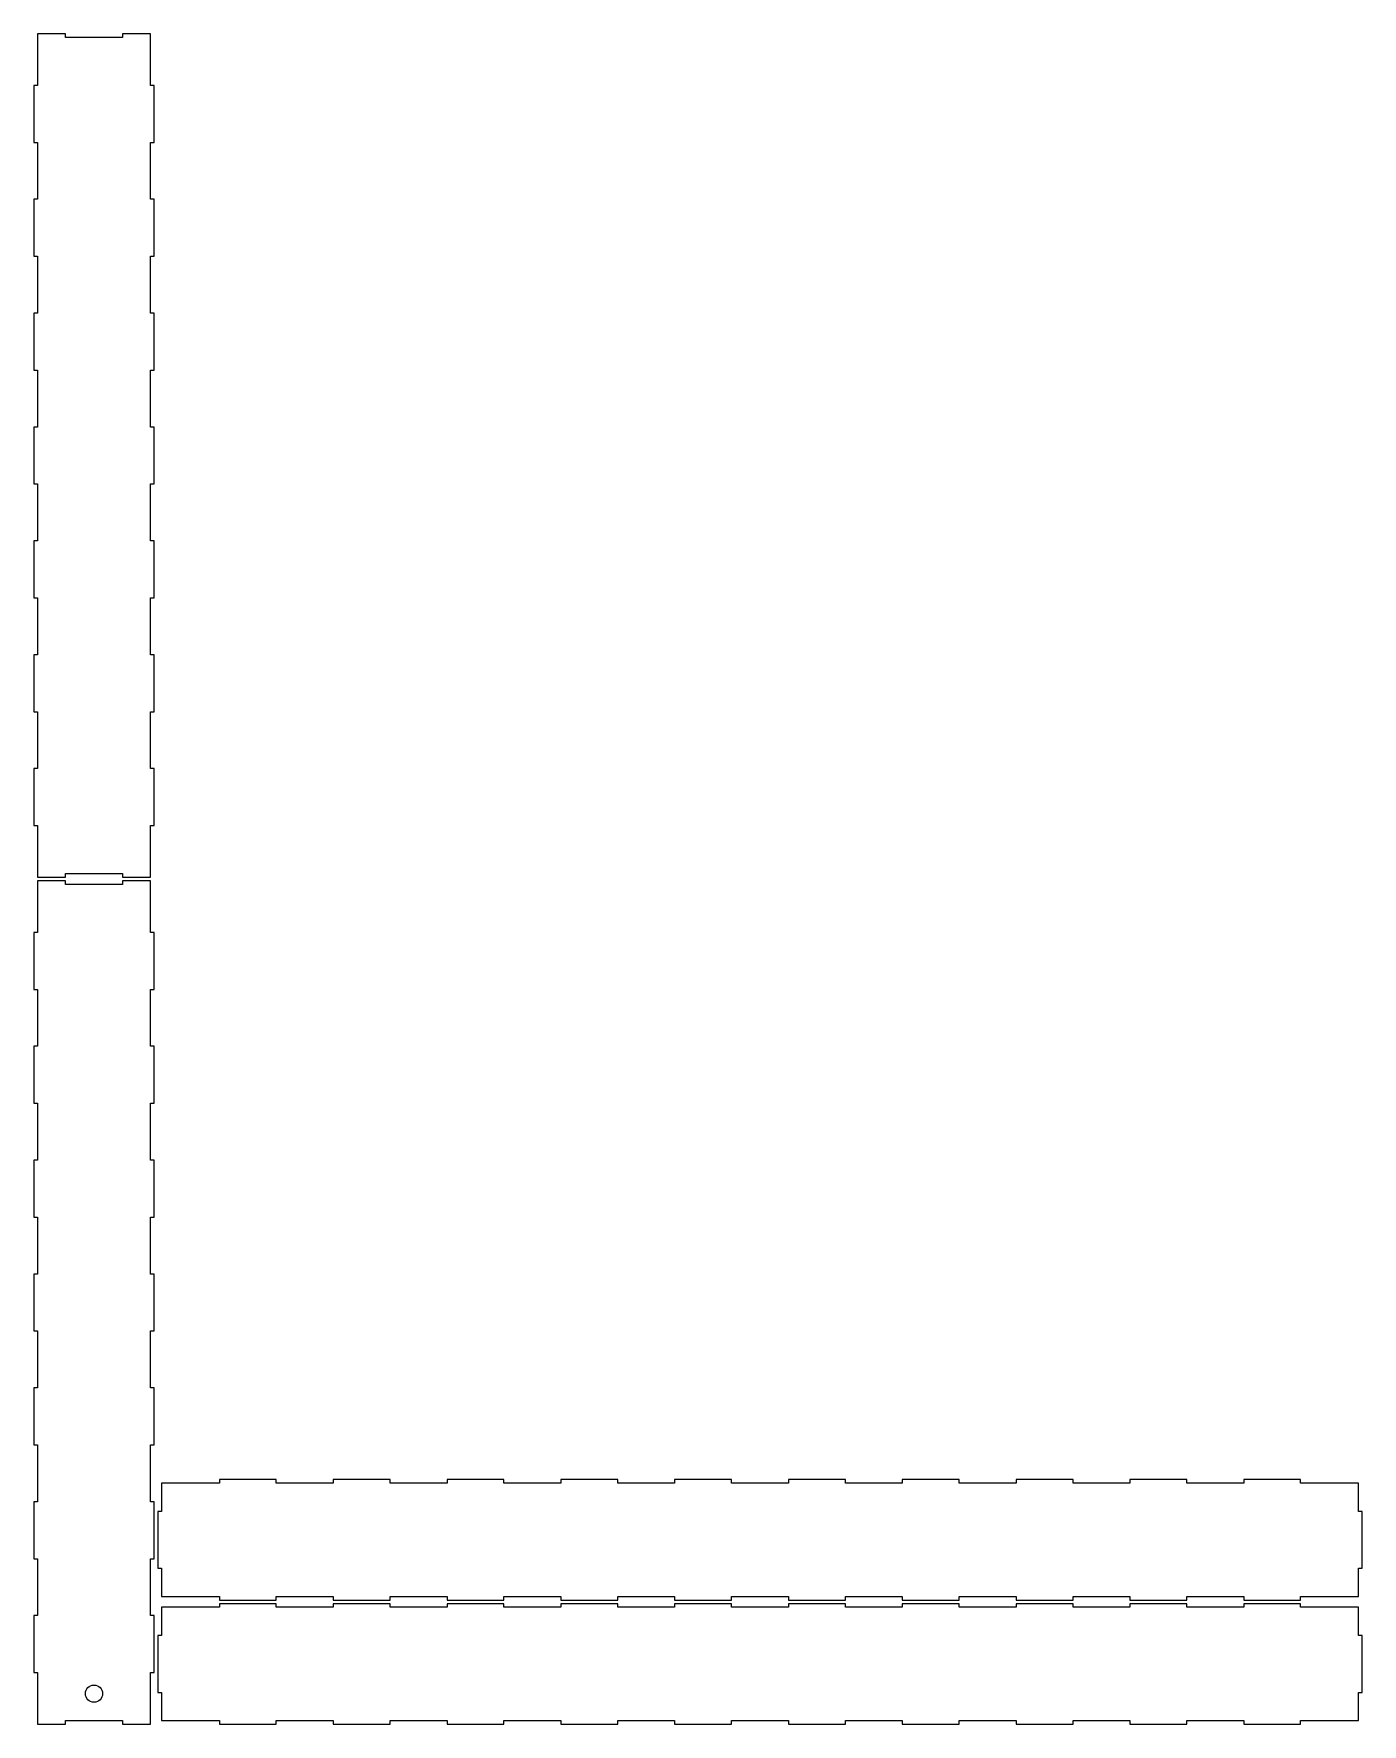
# Model space of a CAD drawing. Header units: millimetres. Extents: x 111 to 1585, y 106 to 1088.
# Drawn here: x 813 to 1585, y 106 to 1088 of the extents above; entities that cross this region are included whole.
import ezdxf

# ---------------------------------------------------------------- set-up
doc = ezdxf.new("R2010")
doc.units = ezdxf.units.MM
doc.header["$MEASUREMENT"] = 0
doc.layers.add('Cut', color=1, linetype='CONTINUOUS')
doc.layers.add('Hatch', color=5, linetype='CONTINUOUS')

msp = doc.modelspace()

# ---------------------------------------------------------------- linework, layer by layer
at = {"layer": 'Cut'}
for p, q in [((814.89, 1087.7), (814.89, 1057.69)), ((831.25, 1087.7), (814.89, 1087.7)), ((831.25, 1085.6), (831.25, 1087.7)), ((864.33, 1085.6), (831.25, 1085.6)), ((880.69, 1087.7), (864.33, 1087.7)), ((864.33, 1087.7), (864.33, 1085.6)), ((880.69, 1057.69), (880.69, 1087.7)), ((814.89, 1057.69), (812.79, 1057.69)), ((812.79, 1057.69), (812.79, 1024.62)), ((882.79, 1057.69), (880.69, 1057.69)), ((882.79, 1024.62), (882.79, 1057.69)), ((812.79, 1024.62), (814.89, 1024.62)), ((814.89, 1024.62), (814.89, 991.54)), ((880.69, 991.54), (880.69, 1024.62)), ((880.69, 1024.62), (882.79, 1024.62)), ((814.89, 991.54), (812.79, 991.54)), ((812.79, 991.54), (812.79, 958.47)), ((882.79, 991.54), (880.69, 991.54)), ((882.79, 958.47), (882.79, 991.54)), ((812.79, 958.47), (814.89, 958.47)), ((814.89, 958.47), (814.89, 925.39)), ((880.69, 925.39), (880.69, 958.47)), ((880.69, 958.47), (882.79, 958.47)), ((814.89, 925.39), (812.79, 925.39)), ((812.79, 925.39), (812.79, 892.32)), ((882.79, 925.39), (880.69, 925.39)), ((882.79, 892.32), (882.79, 925.39)), ((812.79, 892.32), (814.89, 892.32)), ((814.89, 892.32), (814.89, 859.24)), ((880.69, 859.24), (880.69, 892.32)), ((880.69, 892.32), (882.79, 892.32)), ((814.89, 859.24), (812.79, 859.24)), ((812.79, 859.24), (812.79, 826.17)), ((882.79, 859.24), (880.69, 859.24)), ((882.79, 826.17), (882.79, 859.24)), ((812.79, 826.17), (814.89, 826.17)), ((814.89, 826.17), (814.89, 793.09)), ((880.69, 793.09), (880.69, 826.17)), ((880.69, 826.17), (882.79, 826.17)), ((814.89, 793.09), (812.79, 793.09)), ((812.79, 793.09), (812.79, 760.02)), ((882.79, 793.09), (880.69, 793.09)), ((882.79, 760.02), (882.79, 793.09)), ((812.79, 760.02), (814.89, 760.02)), ((814.89, 760.02), (814.89, 726.94)), ((880.69, 726.94), (880.69, 760.02)), ((880.69, 760.02), (882.79, 760.02)), ((814.89, 726.94), (812.79, 726.94)), ((812.79, 726.94), (812.79, 693.87)), ((882.79, 726.94), (880.69, 726.94)), ((882.79, 693.87), (882.79, 726.94)), ((812.79, 693.87), (814.89, 693.87)), ((814.89, 693.87), (814.89, 660.79)), ((880.69, 660.79), (880.69, 693.87)), ((880.69, 693.87), (882.79, 693.87)), ((814.89, 660.79), (812.79, 660.79)), ((812.79, 660.79), (812.79, 627.72)), ((882.79, 660.79), (880.69, 660.79)), ((882.79, 627.72), (882.79, 660.79)), ((812.79, 627.72), (814.89, 627.72)), ((814.89, 627.72), (814.89, 597.7)), ((880.69, 597.7), (880.69, 627.72)), ((880.69, 627.72), (882.79, 627.72)), ((831.25, 597.7), (831.25, 599.8)), ((831.25, 599.8), (864.33, 599.8)), ((864.33, 599.8), (864.33, 597.7)), ((814.89, 597.7), (831.25, 597.7)), ((814.89, 595.6), (814.89, 565.59)), ((831.25, 595.6), (814.89, 595.6)), ((831.25, 593.5), (831.25, 595.6)), ((864.33, 593.5), (831.25, 593.5)), ((864.33, 597.7), (880.69, 597.7)), ((880.69, 595.6), (864.33, 595.6)), ((864.33, 595.6), (864.33, 593.5)), ((880.69, 565.59), (880.69, 595.6)), ((814.89, 565.59), (812.79, 565.59)), ((812.79, 565.59), (812.79, 532.52)), ((882.79, 565.59), (880.69, 565.59)), ((882.79, 532.52), (882.79, 565.59)), ((812.79, 532.52), (814.89, 532.52)), ((814.89, 532.52), (814.89, 499.44)), ((880.69, 499.44), (880.69, 532.52)), ((880.69, 532.52), (882.79, 532.52)), ((814.89, 499.44), (812.79, 499.44)), ((812.79, 499.44), (812.79, 466.37)), ((882.79, 499.44), (880.69, 499.44)), ((882.79, 466.37), (882.79, 499.44)), ((812.79, 466.37), (814.89, 466.37)), ((814.89, 466.37), (814.89, 433.29)), ((880.69, 433.29), (880.69, 466.37)), ((880.69, 466.37), (882.79, 466.37)), ((814.89, 433.29), (812.79, 433.29)), ((812.79, 433.29), (812.79, 400.22)), ((882.79, 433.29), (880.69, 433.29)), ((882.79, 400.22), (882.79, 433.29)), ((812.79, 400.22), (814.89, 400.22)), ((814.89, 400.22), (814.89, 367.14)), ((880.69, 367.14), (880.69, 400.22)), ((880.69, 400.22), (882.79, 400.22)), ((814.89, 367.14), (812.79, 367.14)), ((812.79, 367.14), (812.79, 334.07)), ((882.79, 367.14), (880.69, 367.14)), ((882.79, 334.07), (882.79, 367.14)), ((812.79, 334.07), (814.89, 334.07)), ((814.89, 334.07), (814.89, 300.99)), ((880.69, 300.99), (880.69, 334.07)), ((880.69, 334.07), (882.79, 334.07)), ((814.89, 300.99), (812.79, 300.99)), ((812.79, 300.99), (812.79, 267.92)), ((882.79, 300.99), (880.69, 300.99)), ((882.79, 267.92), (882.79, 300.99)), ((812.79, 267.92), (814.89, 267.92)), ((814.89, 267.92), (814.89, 234.84)), ((880.69, 234.84), (880.69, 267.92)), ((880.69, 267.92), (882.79, 267.92)), ((886.99, 245.6), (886.99, 229.24)), ((920.68, 245.6), (886.99, 245.6)), ((953.75, 247.7), (920.68, 247.7)), ((920.68, 247.7), (920.68, 245.6)), ((953.75, 245.6), (953.75, 247.7)), ((986.83, 245.6), (953.75, 245.6)), ((1019.9, 247.7), (986.83, 247.7)), ((986.83, 247.7), (986.83, 245.6)), ((1019.9, 245.6), (1019.9, 247.7)), ((1052.98, 245.6), (1019.9, 245.6)), ((1086.05, 247.7), (1052.98, 247.7)), ((1052.98, 247.7), (1052.98, 245.6)), ((1086.05, 245.6), (1086.05, 247.7)), ((1119.13, 245.6), (1086.05, 245.6)), ((1152.2, 247.7), (1119.13, 247.7)), ((1119.13, 247.7), (1119.13, 245.6)), ((1152.2, 245.6), (1152.2, 247.7)), ((1185.28, 245.6), (1152.2, 245.6)), ((1218.35, 247.7), (1185.28, 247.7)), ((1185.28, 247.7), (1185.28, 245.6)), ((1218.35, 245.6), (1218.35, 247.7)), ((1251.43, 245.6), (1218.35, 245.6)), ((1284.5, 247.7), (1251.43, 247.7)), ((1251.43, 247.7), (1251.43, 245.6)), ((1284.5, 245.6), (1284.5, 247.7)), ((1317.58, 245.6), (1284.5, 245.6)), ((1350.65, 247.7), (1317.58, 247.7)), ((1317.58, 247.7), (1317.58, 245.6)), ((1350.65, 245.6), (1350.65, 247.7)), ((1383.73, 245.6), (1350.65, 245.6)), ((1416.8, 247.7), (1383.73, 247.7)), ((1383.73, 247.7), (1383.73, 245.6)), ((1416.8, 245.6), (1416.8, 247.7)), ((1449.88, 245.6), (1416.8, 245.6)), ((1482.95, 247.7), (1449.88, 247.7)), ((1449.88, 247.7), (1449.88, 245.6)), ((1482.95, 245.6), (1482.95, 247.7)), ((1516.03, 245.6), (1482.95, 245.6)), ((1549.1, 247.7), (1516.03, 247.7)), ((1516.03, 247.7), (1516.03, 245.6)), ((1549.1, 245.6), (1549.1, 247.7)), ((1582.79, 245.6), (1549.1, 245.6)), ((1582.79, 229.24), (1582.79, 245.6)), ((814.89, 234.84), (812.79, 234.84)), ((812.79, 234.84), (812.79, 201.77)), ((882.79, 234.84), (880.69, 234.84)), ((882.79, 201.77), (882.79, 234.84)), ((886.99, 229.24), (884.89, 229.24)), ((884.89, 229.24), (884.89, 196.17)), ((1584.89, 229.24), (1582.79, 229.24)), ((1584.89, 196.17), (1584.89, 229.24)), ((812.79, 201.77), (814.89, 201.77)), ((814.89, 201.77), (814.89, 168.69)), ((880.69, 168.69), (880.69, 201.77)), ((880.69, 201.77), (882.79, 201.77)), ((884.89, 196.17), (886.99, 196.17)), ((886.99, 196.17), (886.99, 179.8)), ((1582.79, 179.8), (1582.79, 196.17)), ((1582.79, 196.17), (1584.89, 196.17)), ((886.99, 179.8), (920.68, 179.8)), ((920.68, 179.8), (920.68, 177.7)), ((920.68, 177.7), (953.75, 177.7)), ((953.75, 177.7), (953.75, 179.8)), ((953.75, 179.8), (986.83, 179.8)), ((986.83, 179.8), (986.83, 177.7)), ((986.83, 177.7), (1019.9, 177.7)), ((1019.9, 177.7), (1019.9, 179.8)), ((1019.9, 179.8), (1052.98, 179.8)), ((1052.98, 179.8), (1052.98, 177.7)), ((1052.98, 177.7), (1086.05, 177.7)), ((1086.05, 177.7), (1086.05, 179.8)), ((1086.05, 179.8), (1119.13, 179.8)), ((1119.13, 179.8), (1119.13, 177.7)), ((1119.13, 177.7), (1152.2, 177.7)), ((1152.2, 177.7), (1152.2, 179.8)), ((1152.2, 179.8), (1185.28, 179.8)), ((1185.28, 179.8), (1185.28, 177.7)), ((1185.28, 177.7), (1218.35, 177.7)), ((1218.35, 177.7), (1218.35, 179.8)), ((1218.35, 179.8), (1251.43, 179.8)), ((1251.43, 179.8), (1251.43, 177.7)), ((1251.43, 177.7), (1284.5, 177.7)), ((1284.5, 177.7), (1284.5, 179.8)), ((1284.5, 179.8), (1317.58, 179.8)), ((1317.58, 179.8), (1317.58, 177.7)), ((1317.58, 177.7), (1350.65, 177.7)), ((1350.65, 177.7), (1350.65, 179.8)), ((1350.65, 179.8), (1383.73, 179.8)), ((1383.73, 179.8), (1383.73, 177.7)), ((1383.73, 177.7), (1416.8, 177.7)), ((1416.8, 177.7), (1416.8, 179.8)), ((1416.8, 179.8), (1449.88, 179.8)), ((1449.88, 179.8), (1449.88, 177.7)), ((1449.88, 177.7), (1482.95, 177.7)), ((1482.95, 177.7), (1482.95, 179.8)), ((1482.95, 179.8), (1516.03, 179.8)), ((1516.03, 179.8), (1516.03, 177.7)), ((1516.03, 177.7), (1549.1, 177.7)), ((1549.1, 177.7), (1549.1, 179.8)), ((1549.1, 179.8), (1582.79, 179.8)), ((814.89, 168.69), (812.79, 168.69)), ((812.79, 168.69), (812.79, 135.62)), ((882.79, 168.69), (880.69, 168.69)), ((882.79, 135.62), (882.79, 168.69)), ((886.99, 173.5), (886.99, 157.14)), ((920.68, 173.5), (886.99, 173.5)), ((953.75, 175.6), (920.68, 175.6)), ((920.68, 175.6), (920.68, 173.5)), ((953.75, 173.5), (953.75, 175.6)), ((986.83, 173.5), (953.75, 173.5)), ((1019.9, 175.6), (986.83, 175.6)), ((986.83, 175.6), (986.83, 173.5)), ((1019.9, 173.5), (1019.9, 175.6)), ((1052.98, 173.5), (1019.9, 173.5)), ((1086.05, 175.6), (1052.98, 175.6)), ((1052.98, 175.6), (1052.98, 173.5)), ((1086.05, 173.5), (1086.05, 175.6)), ((1119.13, 173.5), (1086.05, 173.5)), ((1152.2, 175.6), (1119.13, 175.6)), ((1119.13, 175.6), (1119.13, 173.5)), ((1152.2, 173.5), (1152.2, 175.6)), ((1185.28, 173.5), (1152.2, 173.5)), ((1218.35, 175.6), (1185.28, 175.6)), ((1185.28, 175.6), (1185.28, 173.5)), ((1218.35, 173.5), (1218.35, 175.6)), ((1251.43, 173.5), (1218.35, 173.5)), ((1284.5, 175.6), (1251.43, 175.6)), ((1251.43, 175.6), (1251.43, 173.5)), ((1284.5, 173.5), (1284.5, 175.6)), ((1317.58, 173.5), (1284.5, 173.5)), ((1350.65, 175.6), (1317.58, 175.6)), ((1317.58, 175.6), (1317.58, 173.5)), ((1350.65, 173.5), (1350.65, 175.6)), ((1383.73, 173.5), (1350.65, 173.5)), ((1416.8, 175.6), (1383.73, 175.6)), ((1383.73, 175.6), (1383.73, 173.5)), ((1416.8, 173.5), (1416.8, 175.6)), ((1449.88, 173.5), (1416.8, 173.5)), ((1482.95, 175.6), (1449.88, 175.6)), ((1449.88, 175.6), (1449.88, 173.5)), ((1482.95, 173.5), (1482.95, 175.6)), ((1516.03, 173.5), (1482.95, 173.5)), ((1549.1, 175.6), (1516.03, 175.6)), ((1516.03, 175.6), (1516.03, 173.5)), ((1549.1, 173.5), (1549.1, 175.6)), ((1582.79, 173.5), (1549.1, 173.5)), ((1582.79, 157.14), (1582.79, 173.5)), ((886.99, 157.14), (884.89, 157.14)), ((884.89, 157.14), (884.89, 124.07)), ((1584.89, 157.14), (1582.79, 157.14)), ((1584.89, 124.07), (1584.89, 157.14)), ((812.79, 135.62), (814.89, 135.62)), ((814.89, 135.62), (814.89, 105.6)), ((880.69, 105.6), (880.69, 135.62)), ((880.69, 135.62), (882.79, 135.62)), ((884.89, 124.07), (886.99, 124.07)), ((886.99, 124.07), (886.99, 107.7)), ((1582.79, 107.7), (1582.79, 124.07)), ((1582.79, 124.07), (1584.89, 124.07)), ((814.89, 105.6), (831.25, 105.6)), ((831.25, 105.6), (831.25, 107.7)), ((831.25, 107.7), (864.33, 107.7)), ((864.33, 107.7), (864.33, 105.6)), ((864.33, 105.6), (880.69, 105.6)), ((886.99, 107.7), (920.68, 107.7)), ((920.68, 107.7), (920.68, 105.6)), ((920.68, 105.6), (953.75, 105.6)), ((953.75, 105.6), (953.75, 107.7)), ((953.75, 107.7), (986.83, 107.7)), ((986.83, 107.7), (986.83, 105.6)), ((986.83, 105.6), (1019.9, 105.6)), ((1019.9, 105.6), (1019.9, 107.7)), ((1019.9, 107.7), (1052.98, 107.7)), ((1052.98, 107.7), (1052.98, 105.6)), ((1052.98, 105.6), (1086.05, 105.6)), ((1086.05, 105.6), (1086.05, 107.7)), ((1086.05, 107.7), (1119.13, 107.7)), ((1119.13, 107.7), (1119.13, 105.6)), ((1119.13, 105.6), (1152.2, 105.6)), ((1152.2, 105.6), (1152.2, 107.7)), ((1152.2, 107.7), (1185.28, 107.7)), ((1185.28, 107.7), (1185.28, 105.6)), ((1185.28, 105.6), (1218.35, 105.6)), ((1218.35, 105.6), (1218.35, 107.7)), ((1218.35, 107.7), (1251.43, 107.7)), ((1251.43, 107.7), (1251.43, 105.6)), ((1251.43, 105.6), (1284.5, 105.6)), ((1284.5, 105.6), (1284.5, 107.7)), ((1284.5, 107.7), (1317.58, 107.7)), ((1317.58, 107.7), (1317.58, 105.6)), ((1317.58, 105.6), (1350.65, 105.6)), ((1350.65, 105.6), (1350.65, 107.7)), ((1350.65, 107.7), (1383.73, 107.7)), ((1383.73, 107.7), (1383.73, 105.6)), ((1383.73, 105.6), (1416.8, 105.6)), ((1416.8, 105.6), (1416.8, 107.7)), ((1416.8, 107.7), (1449.88, 107.7)), ((1449.88, 107.7), (1449.88, 105.6)), ((1449.88, 105.6), (1482.95, 105.6)), ((1482.95, 105.6), (1482.95, 107.7)), ((1482.95, 107.7), (1516.03, 107.7)), ((1516.03, 107.7), (1516.03, 105.6)), ((1516.03, 105.6), (1549.1, 105.6)), ((1549.1, 105.6), (1549.1, 107.7)), ((1549.1, 107.7), (1582.79, 107.7))]:
    msp.add_line(p, q, dxfattribs=at)
at = {"layer": 'Hatch', "linetype": 'Continuous'}
msp.add_circle((847.79, 123.35), 5, dxfattribs=at)

doc.saveas('drawing.dxf')
